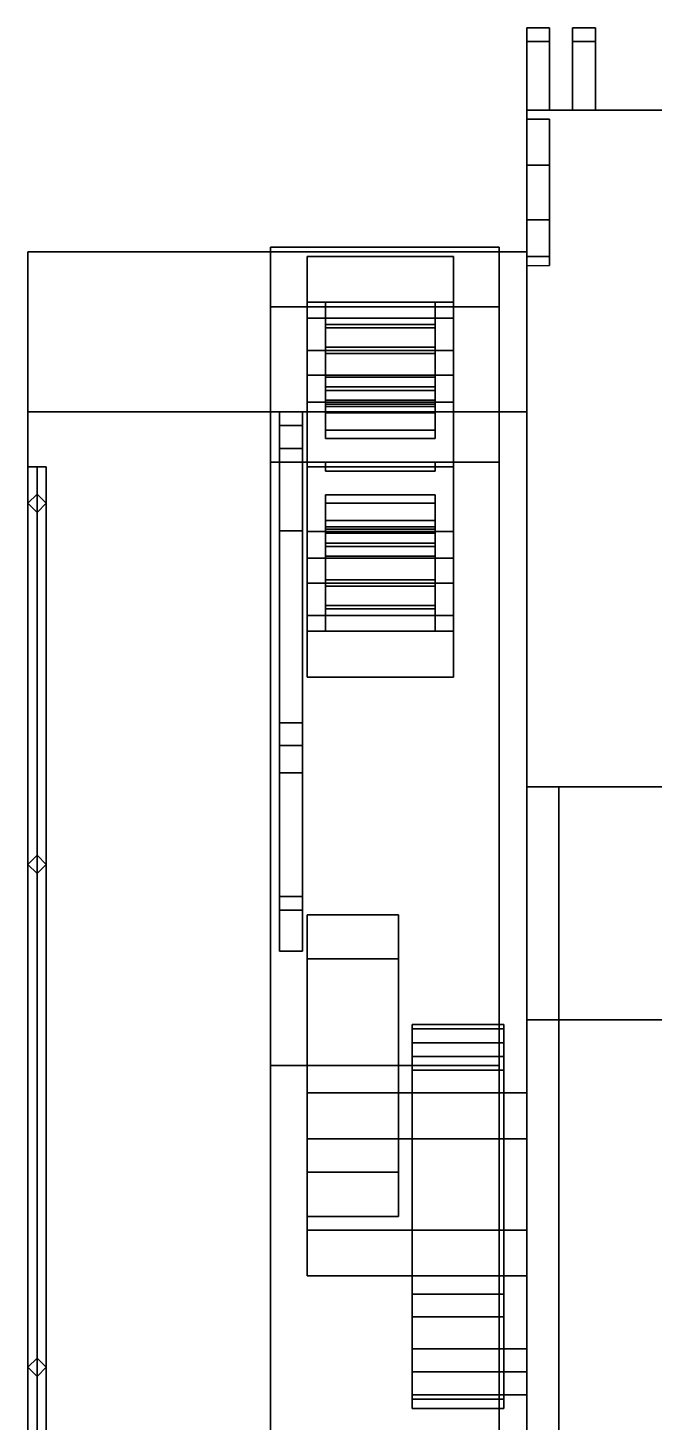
# Model space of a CAD drawing. Header units: millimetres. Extents: x -2 to 3, y -5.7 to 20.8.
# Drawn here: x -2.05 to -0.682, y 2.74 to 5.79 of the extents above; entities that cross this region are included whole.
import ezdxf

# ---------------------------------------------------------------- set-up
doc = ezdxf.new("R2010")
doc.units = ezdxf.units.MM
for name, color, linetype in [('suspension', 5, 'Continuous'), ('tracks', 3, 'Continuous'), ('wheels', 2, 'Continuous')]:
    doc.layers.add(name, color=color, linetype=linetype)

msp = doc.modelspace()

# ---------------------------------------------------------------- linework, layer by layer
for points in [[(-0.91, 5.79, 0.98), (-0.91, 5.76, 0.93), (-0.96, 5.76, 0.93), (-0.96, 5.79, 0.98)], [(-0.91, 5.79, 1.03), (-0.91, 5.79, 0.98), (-0.96, 5.79, 0.98), (-0.96, 5.79, 1.03)], [(-0.96, 5.76, 0.93), (-0.96, 5.61, 0.88), (-0.96, 5.61, 0.88), (-0.96, 5.79, 0.98)], [(-0.96, 5.79, 1.03), (-0.96, 5.61, 1.35), (-0.91, 5.61, 1.35), (-0.91, 5.79, 1.03)], [(-0.96, 5.79, 0.98), (-0.96, 5.61, 0.88), (-0.96, 5.61, 1.35), (-0.96, 5.79, 1.03)], [(-0.91, 5.61, 0.88), (-0.91, 5.61, 0.88), (-0.91, 5.76, 0.93), (-0.91, 5.79, 0.98)], [(-0.91, 5.61, 1.35), (-0.91, 5.61, 0.88), (-0.91, 5.79, 0.98), (-0.91, 5.79, 1.03)], [(-0.86, 5.79, 0.98), (-0.86, 5.61, 0.88), (-0.86, 5.61, 1.35), (-0.86, 5.79, 1.03)], [(-0.86, 5.79, 1.03), (-0.86, 5.61, 1.35), (-0.81, 5.61, 1.35), (-0.81, 5.79, 1.03)], [(-0.86, 5.76, 0.93), (-0.86, 5.61, 0.88), (-0.86, 5.61, 0.88), (-0.86, 5.79, 0.98)], [(-0.81, 5.79, 1.03), (-0.81, 5.79, 0.98), (-0.86, 5.79, 0.98), (-0.86, 5.79, 1.03)], [(-0.81, 5.79, 0.98), (-0.81, 5.76, 0.93), (-0.86, 5.76, 0.93), (-0.86, 5.79, 0.98)], [(-0.81, 5.61, 1.35), (-0.81, 5.61, 0.88), (-0.81, 5.79, 0.98), (-0.81, 5.79, 1.03)], [(-0.81, 5.61, 0.88), (-0.81, 5.61, 0.88), (-0.81, 5.76, 0.93), (-0.81, 5.79, 0.98)], [(-0.91, 5.76, 0.93), (-0.91, 5.61, 0.88), (-0.96, 5.61, 0.88), (-0.96, 5.76, 0.93)], [(-0.81, 5.76, 0.93), (-0.81, 5.61, 0.88), (-0.86, 5.61, 0.88), (-0.86, 5.76, 0.93)], [(-0.96, 3.62, 0.3), (-0.96, -4.2, 0.3), (-0.96, -5.6, 0.71), (-0.96, 5.61, 0.88)], [(0.96, 5.61, 0.88), (0.96, 3.62, 0.3), (-0.96, 3.62, 0.3), (-0.96, 5.61, 0.88)], [(-0.96, 5.61, 0.88), (-0.96, -5.6, 0.71), (-0.96, -5.6, 1.4), (-0.96, 5.61, 1.4)], [(0.96, 5.61, 1.4), (0.96, 5.61, 0.88), (-0.96, 5.61, 0.88), (-0.96, 5.61, 1.4)], [(-0.96, 5.61, 1.4), (-0.96, 4.13, 1.4), (-0.96, 4.13, 2.35), (-0.96, 5.61, 2.35)], [(-0.96, 5.61, 2.35), (-0.96, 4.13, 2.35), (0.96, 4.13, 2.35), (0.96, 5.61, 2.35)], [(0.96, 5.61, 2.35), (0.96, 5.61, 1.4), (-0.96, 5.61, 1.4), (-0.96, 5.61, 2.35)], [(-0.96, 5.59, 2.5), (-0.96, 5.59, 2.35), (-0.96, 5.27, 2.35), (-0.96, 5.29, 2.5)], [(-0.96, 5.49, 2.61), (-0.96, 5.59, 2.5), (-0.96, 5.29, 2.5), (-0.96, 5.37, 2.61)], [(-0.91, 5.49, 2.61), (-0.91, 5.59, 2.5), (-0.96, 5.59, 2.5), (-0.96, 5.49, 2.61)], [(-0.91, 5.59, 2.5), (-0.91, 5.59, 2.35), (-0.96, 5.59, 2.35), (-0.96, 5.59, 2.5)], [(-0.91, 5.27, 2.35), (-0.91, 5.59, 2.35), (-0.91, 5.59, 2.5), (-0.91, 5.29, 2.5)], [(-0.91, 5.29, 2.5), (-0.91, 5.59, 2.5), (-0.91, 5.49, 2.61), (-0.91, 5.37, 2.61)], [(-0.91, 5.37, 2.61), (-0.91, 5.49, 2.61), (-0.96, 5.49, 2.61), (-0.96, 5.37, 2.61)], [(-0.96, 5.37, 2.61), (-0.96, 5.29, 2.5), (-0.91, 5.29, 2.5), (-0.91, 5.37, 2.61)], [(-2.05, 4.95, 1.61), (-2.05, -5.11, 1.61), (-2.05, -5.42, 1.72), (-2.05, 5.3, 1.72)], [(-2.05, 5.3, 1.72), (-2.05, -5.42, 1.72), (-0.96, -5.42, 1.72), (-0.96, 5.3, 1.72)], [(-0.96, 5.3, 1.72), (-0.96, 4.95, 1.61), (-2.05, 4.95, 1.61), (-2.05, 5.3, 1.72)], [(-0.96, 5.29, 2.5), (-0.96, 5.27, 2.35), (-0.91, 5.27, 2.35), (-0.91, 5.29, 2.5)], [(-0.96, 4.95, 1.61), (-0.96, -5.11, 1.61), (-2.05, -5.11, 1.61), (-2.05, 4.95, 1.61)], [(-1.45, 4.95, 0.64), (-1.45, 4.92, 0.58), (-1.5, 4.92, 0.58), (-1.5, 4.95, 0.64)], [(-1.5, 4.92, 0.58), (-1.5, 4.87, 0.54), (-1.5, 4.92, 0.75), (-1.5, 4.95, 0.64)], [(-1.5, 4.95, 0.64), (-1.5, 4.92, 0.75), (-1.45, 4.92, 0.75), (-1.45, 4.95, 0.64)], [(-1.45, 4.92, 0.75), (-1.45, 4.87, 0.54), (-1.45, 4.92, 0.58), (-1.45, 4.95, 0.64)], [(-1.5, 4.87, 0.54), (-1.5, 4.69, 0.52), (-1.5, 4.27, 1.34), (-1.5, 4.92, 0.75)], [(-1.5, 4.92, 0.75), (-1.5, 4.27, 1.34), (-1.45, 4.27, 1.34), (-1.45, 4.92, 0.75)], [(-1.45, 4.92, 0.58), (-1.45, 4.87, 0.54), (-1.5, 4.87, 0.54), (-1.5, 4.92, 0.58)], [(-1.45, 4.27, 1.34), (-1.45, 4.69, 0.52), (-1.45, 4.87, 0.54), (-1.45, 4.92, 0.75)], [(-1.45, 4.87, 0.54), (-1.45, 4.69, 0.52), (-1.5, 4.69, 0.52), (-1.5, 4.87, 0.54)], [(-2.03, 2.36, 2.73), (-2.05, 2.34, 2.75), (-2.05, 4.83, 2.75), (-2.03, 4.83, 2.73)], [(-2.05, 2.34, 2.75), (-2.03, 2.36, 2.77), (-2.03, 4.83, 2.77), (-2.05, 4.83, 2.75)], [(-2.05, 4.83, 2.75), (-2.03, 4.83, 2.77), (-2.01, 4.83, 2.75), (-2.03, 4.83, 2.73)], [(-2.01, 2.34, 2.75), (-2.03, 2.36, 2.73), (-2.03, 4.83, 2.73), (-2.01, 4.83, 2.75)], [(-2.03, 2.36, 2.77), (-2.01, 2.34, 2.75), (-2.01, 4.83, 2.75), (-2.03, 4.83, 2.77)], [(-2.03, 4.77, 1.72), (-2.05, 4.75, 1.72), (-2.05, 4.75, 2.75), (-2.03, 4.77, 2.73)], [(-2.01, 4.75, 1.72), (-2.03, 4.77, 1.72), (-2.03, 4.77, 2.73), (-2.01, 4.75, 2.75)], [(-2.05, 4.75, 1.72), (-2.03, 4.73, 1.72), (-2.03, 4.73, 2.73), (-2.05, 4.75, 2.75)], [(-2.03, 4.73, 1.72), (-2.01, 4.75, 1.72), (-2.01, 4.75, 2.75), (-2.03, 4.73, 2.73)], [(-1.5, 4.69, 0.52), (-1.5, 3.89, 0.52), (-1.5, 4.22, 1.34), (-1.5, 4.27, 1.34)], [(-1.45, 4.69, 0.52), (-1.45, 3.89, 0.52), (-1.5, 3.89, 0.52), (-1.5, 4.69, 0.52)], [(-1.45, 4.22, 1.34), (-1.45, 3.89, 0.52), (-1.45, 4.69, 0.52), (-1.45, 4.27, 1.34)], [(-1.5, 4.27, 1.34), (-1.5, 4.22, 1.34), (-1.45, 4.22, 1.34), (-1.45, 4.27, 1.34)], [(-1.5, 3.89, 0.52), (-1.5, 3.86, 0.8), (-1.5, 4.16, 1.26), (-1.5, 4.22, 1.34)], [(-1.5, 4.22, 1.34), (-1.5, 4.16, 1.26), (-1.45, 4.16, 1.26), (-1.45, 4.22, 1.34)], [(-1.45, 4.16, 1.26), (-1.45, 3.86, 0.8), (-1.45, 3.89, 0.52), (-1.45, 4.22, 1.34)], [(-1.5, 3.86, 0.8), (-1.5, 3.77, 1.04), (-1.5, 3.77, 1.26), (-1.5, 4.16, 1.26)], [(-1.5, 4.16, 1.26), (-1.5, 3.77, 1.26), (-1.45, 3.77, 1.26), (-1.45, 4.16, 1.26)], [(-1.45, 3.77, 1.26), (-1.45, 3.77, 1.04), (-1.45, 3.86, 0.8), (-1.45, 4.16, 1.26)], [(-0.96, 4.13, 2.35), (-0.96, -2.33, 2.35), (-0.89, -2.33, 2.35), (-0.89, 4.13, 2.35)], [(-0.96, 4.13, 1.4), (-0.96, -2.33, 1.4), (-0.96, -2.33, 2.35), (-0.96, 4.13, 2.35)], [(-0.89, 4.13, 1.4), (-0.89, -2.33, 1.4), (0.89, -2.33, 1.4), (0.89, 4.13, 1.4)], [(-0.89, 4.13, 2.35), (-0.89, 4.13, 1.4), (0.89, 4.13, 1.4), (0.89, 4.13, 2.35)], [(-0.89, -2.33, 2.35), (-0.89, -2.33, 1.4), (-0.89, 4.13, 1.4), (-0.89, 4.13, 2.35)], [(-2.03, 3.98, 1.72), (-2.05, 3.96, 1.72), (-2.05, 3.96, 2.75), (-2.03, 3.98, 2.73)], [(-2.01, 3.96, 1.72), (-2.03, 3.98, 1.72), (-2.03, 3.98, 2.73), (-2.01, 3.96, 2.75)], [(-2.05, 3.96, 1.72), (-2.03, 3.94, 1.72), (-2.03, 3.94, 2.73), (-2.05, 3.96, 2.75)], [(-2.03, 3.94, 1.72), (-2.01, 3.96, 1.72), (-2.01, 3.96, 2.75), (-2.03, 3.94, 2.73)], [(-1.45, 3.89, 0.52), (-1.45, 3.86, 0.8), (-1.5, 3.86, 0.8), (-1.5, 3.89, 0.52)], [(-1.45, 3.86, 0.8), (-1.45, 3.77, 1.04), (-1.5, 3.77, 1.04), (-1.5, 3.86, 0.8)], [(-1.5, 3.77, 1.26), (-1.5, 3.77, 1.04), (-1.45, 3.77, 1.04), (-1.45, 3.77, 1.26)], [(0.96, 3.62, 0.3), (0.96, -4.2, 0.3), (-0.96, -4.2, 0.3), (-0.96, 3.62, 0.3)], [(-2.03, 2.88, 1.72), (-2.05, 2.86, 1.72), (-2.05, 2.86, 2.75), (-2.03, 2.88, 2.73)], [(-2.01, 2.86, 1.72), (-2.03, 2.88, 1.72), (-2.03, 2.88, 2.73), (-2.01, 2.86, 2.75)], [(-2.05, 2.86, 1.72), (-2.03, 2.84, 1.72), (-2.03, 2.84, 2.73), (-2.05, 2.86, 2.75)], [(-2.03, 2.84, 1.72), (-2.01, 2.86, 1.72), (-2.01, 2.86, 2.75), (-2.03, 2.84, 2.73)]]:
    msp.add_3dface(points)
at = {"layer": 'suspension'}
for points in [[(-1.21, 3.61, 0.32), (-1.21, 3.57, 0.27), (-1.21, 3.6, 0.41), (-1.21, 3.61, 0.37)], [(-1.01, 3.61, 0.37), (-1.01, 3.61, 0.32), (-1.21, 3.61, 0.32), (-1.21, 3.61, 0.37)], [(-1.21, 3.61, 0.37), (-1.21, 3.6, 0.41), (-1.01, 3.6, 0.41), (-1.01, 3.61, 0.37)], [(-1.01, 3.61, 0.32), (-1.01, 3.57, 0.27), (-1.21, 3.57, 0.27), (-1.21, 3.61, 0.32)], [(-1.21, 3.57, 0.27), (-1.21, 3.51, 0.26), (-1.21, 3.54, 0.44), (-1.21, 3.6, 0.41)], [(-1.21, 3.6, 0.41), (-1.21, 3.54, 0.44), (-1.01, 3.54, 0.44), (-1.01, 3.6, 0.41)], [(-1.01, 3.6, 0.41), (-1.01, 3.57, 0.27), (-1.01, 3.61, 0.32), (-1.01, 3.61, 0.37)], [(-1.01, 3.54, 0.44), (-1.01, 3.51, 0.26), (-1.01, 3.57, 0.27), (-1.01, 3.6, 0.41)], [(-1.01, 3.57, 0.27), (-1.01, 3.51, 0.26), (-1.21, 3.51, 0.26), (-1.21, 3.57, 0.27)], [(-1.21, 3.54, 0.44), (-1.21, 3.02, 0.61), (-1.01, 3.02, 0.61), (-1.01, 3.54, 0.44)], [(-1.21, 3.51, 0.26), (-1.21, 2.97, 0.44), (-1.21, 3.02, 0.61), (-1.21, 3.54, 0.44)], [(-1.01, 3.02, 0.61), (-1.01, 2.97, 0.44), (-1.01, 3.51, 0.26), (-1.01, 3.54, 0.44)], [(-1.01, 3.51, 0.26), (-1.01, 2.97, 0.44), (-1.21, 2.97, 0.44), (-1.21, 3.51, 0.26)], [(-1.21, 2.97, 0.44), (-1.21, 2.85, 0.45), (-1.21, 2.9, 0.67), (-1.21, 3.02, 0.61)], [(-1.21, 3.02, 0.61), (-1.21, 2.9, 0.67), (-1.01, 2.9, 0.67), (-1.01, 3.02, 0.61)], [(-1.01, 2.9, 0.67), (-1.01, 2.85, 0.45), (-1.01, 2.97, 0.44), (-1.01, 3.02, 0.61)], [(-1.01, 2.97, 0.44), (-1.01, 2.85, 0.45), (-1.21, 2.85, 0.45), (-1.21, 2.97, 0.44)], [(-1.21, 2.85, 0.45), (-1.21, 2.8, 0.48), (-1.21, 2.85, 0.67), (-1.21, 2.9, 0.67)], [(-1.21, 2.9, 0.67), (-1.21, 2.85, 0.67), (-1.01, 2.85, 0.67), (-1.01, 2.9, 0.67)], [(-1.01, 2.85, 0.67), (-1.01, 2.8, 0.48), (-1.01, 2.85, 0.45), (-1.01, 2.9, 0.67)], [(-0.96, 2.9, 0.57), (-0.96, 2.85, 0.52), (-1.01, 2.85, 0.52), (-1.01, 2.9, 0.57)], [(-0.96, 2.85, 0.62), (-0.96, 2.9, 0.57), (-1.01, 2.9, 0.57), (-1.01, 2.85, 0.62)], [(-1.21, 2.8, 0.48), (-1.21, 2.77, 0.53), (-1.21, 2.79, 0.64), (-1.21, 2.85, 0.67)], [(-1.01, 2.85, 0.45), (-1.01, 2.8, 0.48), (-1.21, 2.8, 0.48), (-1.21, 2.85, 0.45)], [(-1.21, 2.85, 0.67), (-1.21, 2.79, 0.64), (-1.01, 2.79, 0.64), (-1.01, 2.85, 0.67)], [(-1.01, 2.79, 0.64), (-1.01, 2.77, 0.53), (-1.01, 2.8, 0.48), (-1.01, 2.85, 0.67)], [(-0.96, 2.85, 0.52), (-0.96, 2.8, 0.57), (-1.01, 2.8, 0.57), (-1.01, 2.85, 0.52)], [(-0.96, 2.8, 0.57), (-0.96, 2.85, 0.62), (-1.01, 2.85, 0.62), (-1.01, 2.8, 0.57)], [(-1.01, 2.8, 0.48), (-1.01, 2.77, 0.53), (-1.21, 2.77, 0.53), (-1.21, 2.8, 0.48)], [(-1.21, 2.79, 0.64), (-1.21, 2.77, 0.53), (-1.01, 2.77, 0.53), (-1.01, 2.79, 0.64)]]:
    msp.add_3dface(points, dxfattribs=at)
at = {"layer": 'tracks'}
for points in [[(-1.02, 5.18, 0.61), (-1.02, 5.31, 0.96), (-1.52, 5.31, 0.96), (-1.52, 5.18, 0.61)], [(-1.52, 5.18, 0.61), (-1.52, 5.31, 0.96), (-1.02, 5.31, 0.96), (-1.02, 5.18, 0.61)], [(-1.52, 5.31, 0.96), (-1.52, 5.18, 1.31), (-1.02, 5.18, 1.31), (-1.02, 5.31, 0.96)], [(-1.02, 5.31, 0.96), (-1.02, 5.18, 1.31), (-1.52, 5.18, 1.31), (-1.52, 5.31, 0.96)], [(-1.02, 3.52), (-1.02, 5.18, 0.61), (-1.52, 5.18, 0.61), (-1.52, 3.52)], [(-1.52, 3.52), (-1.52, 5.18, 0.61), (-1.02, 5.18, 0.61), (-1.02, 3.52)], [(-1.02, 5.18, 1.31), (-1.02, 4.84, 1.43), (-1.52, 4.84, 1.43), (-1.52, 5.18, 1.31)], [(-1.52, 5.18, 1.31), (-1.52, 4.84, 1.43), (-1.02, 4.84, 1.43), (-1.02, 5.18, 1.31)], [(-1.52, 4.84, 1.43), (-1.52, -5.2, 1.43), (-1.02, -5.2, 1.43), (-1.02, 4.84, 1.43)], [(-1.02, 4.84, 1.43), (-1.02, -5.2, 1.43), (-1.52, -5.2, 1.43), (-1.52, 4.84, 1.43)], [(-1.52, -3.68), (-1.52, 3.52), (-1.02, 3.52), (-1.02, -3.68)], [(-1.02, -3.68), (-1.02, 3.52), (-1.52, 3.52), (-1.52, -3.68)]]:
    msp.add_3dface(points, dxfattribs=at)
at = {"layer": 'wheels'}
for points in [[(-1.12, 5.1553, 1.2853), (-1.12, 5.29, 0.96), (-1.44, 5.29, 0.96), (-1.44, 5.1553, 1.2853)], [(-1.12, 5.29, 0.96), (-1.12, 5.1553, 0.6347), (-1.44, 5.1553, 0.6347), (-1.44, 5.29, 0.96)], [(-1.44, 5.0846, 0.7054), (-1.44, 5.19, 0.96), (-1.44, 5.29, 0.96), (-1.44, 5.1553, 0.6347)], [(-1.44, 5.19, 0.96), (-1.44, 5.0846, 1.2146), (-1.44, 5.1553, 1.2853), (-1.44, 5.29, 0.96)], [(-1.12, 5.19, 0.96), (-1.12, 5.0846, 0.7054), (-1.12, 5.1553, 0.6347), (-1.12, 5.29, 0.96)], [(-1.12, 5.0846, 1.2146), (-1.12, 5.19, 0.96), (-1.12, 5.29, 0.96), (-1.12, 5.1553, 1.2853)], [(-1.12, 5.19, 0.96), (-1.12, 5.0846, 1.2146), (-1.44, 5.0846, 1.2146), (-1.44, 5.19, 0.96)], [(-1.12, 5.0846, 0.7054), (-1.12, 5.19, 0.96), (-1.44, 5.19, 0.96), (-1.44, 5.0846, 0.7054)], [(-1.16, 5.19, 0.95), (-1.16, 5.0259, 0.95), (-1.4, 5.0259, 0.95), (-1.4, 5.19, 0.95)], [(-1.4, 5.19, 0.97), (-1.4, 5.0259, 0.97), (-1.16, 5.0259, 0.97), (-1.16, 5.19, 0.97)], [(-1.4, 5.0259, 0.95), (-1.4, 5.0259, 0.97), (-1.4, 5.19, 0.97), (-1.4, 5.19, 0.95)], [(-1.16, 5.19, 0.97), (-1.16, 5.0259, 0.97), (-1.16, 5.0259, 0.95), (-1.16, 5.19, 0.95)], [(-1.12, 4.83, 1.42), (-1.12, 5.1553, 1.2853), (-1.44, 5.1553, 1.2853), (-1.44, 4.83, 1.42)], [(-1.12, 5.1553, 0.6347), (-1.12, 4.83, 0.5), (-1.44, 4.83, 0.5), (-1.44, 5.1553, 0.6347)], [(-1.44, 4.83, 0.6), (-1.44, 5.0846, 0.7054), (-1.44, 5.1553, 0.6347), (-1.44, 4.83, 0.5)], [(-1.44, 5.0846, 1.2146), (-1.44, 4.83, 1.32), (-1.44, 4.83, 1.42), (-1.44, 5.1553, 1.2853)], [(-1.12, 4.83, 1.32), (-1.12, 5.0846, 1.2146), (-1.12, 5.1553, 1.2853), (-1.12, 4.83, 1.42)], [(-1.12, 5.0846, 0.7054), (-1.12, 4.83, 0.6), (-1.12, 4.83, 0.5), (-1.12, 5.1553, 0.6347)], [(-1.16, 5.1411, 1.078), (-1.16, 5.0045, 1.0215), (-1.4, 5.0045, 1.0215), (-1.4, 5.1411, 1.078)], [(-1.4, 5.0045, 1.0215), (-1.4, 4.9969, 1.0399), (-1.4, 5.1335, 1.0965), (-1.4, 5.1411, 1.078)], [(-1.4, 4.9969, 0.8801), (-1.4, 5.0045, 0.8985), (-1.4, 5.1411, 0.842), (-1.4, 5.1335, 0.8235)], [(-1.4, 5.1411, 0.842), (-1.4, 5.0045, 0.8985), (-1.16, 5.0045, 0.8985), (-1.16, 5.1411, 0.842)], [(-1.4, 5.1335, 1.0965), (-1.4, 4.9969, 1.0399), (-1.16, 4.9969, 1.0399), (-1.16, 5.1335, 1.0965)], [(-1.16, 5.1335, 0.8235), (-1.16, 4.9969, 0.8801), (-1.4, 4.9969, 0.8801), (-1.4, 5.1335, 0.8235)], [(-1.16, 5.1335, 1.0965), (-1.16, 4.9969, 1.0399), (-1.16, 5.0045, 1.0215), (-1.16, 5.1411, 1.078)], [(-1.16, 5.1411, 0.842), (-1.16, 5.0045, 0.8985), (-1.16, 4.9969, 0.8801), (-1.16, 5.1335, 0.8235)], [(-1.12, 5.0846, 1.2146), (-1.12, 4.83, 1.32), (-1.44, 4.83, 1.32), (-1.44, 5.0846, 1.2146)], [(-1.12, 4.83, 0.6), (-1.12, 5.0846, 0.7054), (-1.44, 5.0846, 0.7054), (-1.44, 4.83, 0.6)], [(-1.16, 5.0916, 1.2075), (-1.16, 4.9756, 1.0914), (-1.4, 4.9756, 1.0914), (-1.4, 5.0916, 1.2075)], [(-1.4, 4.9756, 1.0914), (-1.4, 4.9614, 1.1056), (-1.4, 5.0775, 1.2216), (-1.4, 5.0916, 1.2075)], [(-1.4, 5.0916, 0.7125), (-1.4, 4.9756, 0.8286), (-1.16, 4.9756, 0.8286), (-1.16, 5.0916, 0.7125)], [(-1.4, 4.9614, 0.8144), (-1.4, 4.9756, 0.8286), (-1.4, 5.0916, 0.7125), (-1.4, 5.0775, 0.6984)], [(-1.4, 5.0775, 1.2216), (-1.4, 4.9614, 1.1056), (-1.16, 4.9614, 1.1056), (-1.16, 5.0775, 1.2216)], [(-1.16, 5.0775, 0.6984), (-1.16, 4.9614, 0.8144), (-1.4, 4.9614, 0.8144), (-1.4, 5.0775, 0.6984)], [(-1.16, 5.0775, 1.2216), (-1.16, 4.9614, 1.1056), (-1.16, 4.9756, 1.0914), (-1.16, 5.0916, 1.2075)], [(-1.16, 5.0916, 0.7125), (-1.16, 4.9756, 0.8286), (-1.16, 4.9614, 0.8144), (-1.16, 5.0775, 0.6984)], [(-1.12, 4.9714, 1.1014), (-1.12, 5.03, 0.96), (-1.44, 5.03, 0.96), (-1.44, 4.9714, 1.1014)], [(-1.12, 5.03, 0.96), (-1.12, 4.9714, 0.8186), (-1.44, 4.9714, 0.8186), (-1.44, 5.03, 0.96)], [(-1.44, 4.9714, 0.8186), (-1.44, 4.83, 0.76), (-1.44, 4.6886, 0.8186), (-1.44, 5.03, 0.96)], [(-1.44, 5.03, 0.96), (-1.44, 4.6886, 0.8186), (-1.44, 4.63, 0.96), (-1.44, 4.9714, 1.1014)], [(-1.12, 4.6886, 1.1014), (-1.12, 5.03, 0.96), (-1.12, 4.9714, 1.1014), (-1.12, 4.83, 1.16)], [(-1.12, 4.63, 0.96), (-1.12, 4.9714, 0.8186), (-1.12, 5.03, 0.96), (-1.12, 4.6886, 1.1014)], [(-1.12, 4.83, 1.16), (-1.12, 4.9714, 1.1014), (-1.44, 4.9714, 1.1014), (-1.44, 4.83, 1.16)], [(-1.12, 4.9714, 0.8186), (-1.12, 4.83, 0.76), (-1.44, 4.83, 0.76), (-1.44, 4.9714, 0.8186)], [(-1.44, 4.9714, 1.1014), (-1.44, 4.63, 0.96), (-1.44, 4.6886, 1.1014), (-1.44, 4.83, 1.16)], [(-1.16, 4.9665, 1.2635), (-1.16, 4.9099, 1.1269), (-1.4, 4.9099, 1.1269), (-1.4, 4.9665, 1.2635)], [(-1.4, 4.9099, 1.1269), (-1.4, 4.8915, 1.1345), (-1.4, 4.948, 1.2711), (-1.4, 4.9665, 1.2635)], [(-1.4, 4.8915, 0.7855), (-1.4, 4.9099, 0.7931), (-1.4, 4.9665, 0.6565), (-1.4, 4.948, 0.6489)], [(-1.4, 4.9665, 0.6565), (-1.4, 4.9099, 0.7931), (-1.16, 4.9099, 0.7931), (-1.16, 4.9665, 0.6565)], [(-1.4, 4.948, 1.2711), (-1.4, 4.8915, 1.1345), (-1.16, 4.8915, 1.1345), (-1.16, 4.948, 1.2711)], [(-1.16, 4.948, 0.6489), (-1.16, 4.8915, 0.7855), (-1.4, 4.8915, 0.7855), (-1.4, 4.948, 0.6489)], [(-1.16, 4.948, 1.2711), (-1.16, 4.8915, 1.1345), (-1.16, 4.9099, 1.1269), (-1.16, 4.9665, 1.2635)], [(-1.16, 4.9665, 0.6565), (-1.16, 4.9099, 0.7931), (-1.16, 4.8915, 0.7855), (-1.16, 4.948, 0.6489)], [(-1.12, 4.6886, 0.8186), (-1.12, 4.83, 0.76), (-1.12, 4.9714, 0.8186), (-1.12, 4.63, 0.96)], [(-1.12, 4.5047, 1.2853), (-1.12, 4.83, 1.42), (-1.44, 4.83, 1.42), (-1.44, 4.5047, 1.2853)], [(-1.12, 4.83, 0.5), (-1.12, 4.5047, 0.6347), (-1.44, 4.5047, 0.6347), (-1.44, 4.83, 0.5)], [(-1.12, 4.83, 1.32), (-1.12, 4.5754, 1.2146), (-1.44, 4.5754, 1.2146), (-1.44, 4.83, 1.32)], [(-1.12, 4.5754, 0.7054), (-1.12, 4.83, 0.6), (-1.44, 4.83, 0.6), (-1.44, 4.5754, 0.7054)], [(-1.12, 4.6886, 1.1014), (-1.12, 4.83, 1.16), (-1.44, 4.83, 1.16), (-1.44, 4.6886, 1.1014)], [(-1.12, 4.83, 0.76), (-1.12, 4.6886, 0.8186), (-1.44, 4.6886, 0.8186), (-1.44, 4.83, 0.76)], [(-1.44, 4.5754, 0.7054), (-1.44, 4.83, 0.6), (-1.44, 4.83, 0.5), (-1.44, 4.5047, 0.6347)], [(-1.44, 4.83, 1.32), (-1.44, 4.5754, 1.2146), (-1.44, 4.5047, 1.2853), (-1.44, 4.83, 1.42)], [(-1.4, 4.84, 1.1559), (-1.4, 4.82, 1.1559), (-1.4, 4.82, 1.32), (-1.4, 4.84, 1.32)], [(-1.16, 4.84, 1.32), (-1.16, 4.84, 1.1559), (-1.4, 4.84, 1.1559), (-1.4, 4.84, 1.32)], [(-1.4, 4.84, 0.6), (-1.4, 4.84, 0.7641), (-1.16, 4.84, 0.7641), (-1.16, 4.84, 0.6)], [(-1.4, 4.82, 0.7641), (-1.4, 4.84, 0.7641), (-1.4, 4.84, 0.6), (-1.4, 4.82, 0.6)], [(-1.4, 4.82, 1.32), (-1.4, 4.82, 1.1559), (-1.16, 4.82, 1.1559), (-1.16, 4.82, 1.32)], [(-1.16, 4.82, 0.6), (-1.16, 4.82, 0.7641), (-1.4, 4.82, 0.7641), (-1.4, 4.82, 0.6)], [(-1.16, 4.82, 1.32), (-1.16, 4.82, 1.1559), (-1.16, 4.84, 1.1559), (-1.16, 4.84, 1.32)], [(-1.16, 4.84, 0.6), (-1.16, 4.84, 0.7641), (-1.16, 4.82, 0.7641), (-1.16, 4.82, 0.6)], [(-1.12, 4.5754, 1.2146), (-1.12, 4.83, 1.32), (-1.12, 4.83, 1.42), (-1.12, 4.5047, 1.2853)], [(-1.12, 4.83, 0.6), (-1.12, 4.5754, 0.7054), (-1.12, 4.5047, 0.6347), (-1.12, 4.83, 0.5)], [(-1.16, 4.712, 1.2711), (-1.16, 4.7685, 1.1345), (-1.4, 4.7685, 1.1345), (-1.4, 4.712, 1.2711)], [(-1.4, 4.7685, 1.1345), (-1.4, 4.7501, 1.1269), (-1.4, 4.6935, 1.2635), (-1.4, 4.712, 1.2711)], [(-1.4, 4.7501, 0.7931), (-1.4, 4.7685, 0.7855), (-1.4, 4.712, 0.6489), (-1.4, 4.6935, 0.6565)], [(-1.4, 4.712, 0.6489), (-1.4, 4.7685, 0.7855), (-1.16, 4.7685, 0.7855), (-1.16, 4.712, 0.6489)], [(-1.16, 4.6935, 1.2635), (-1.16, 4.7501, 1.1269), (-1.16, 4.7685, 1.1345), (-1.16, 4.712, 1.2711)], [(-1.16, 4.712, 0.6489), (-1.16, 4.7685, 0.7855), (-1.16, 4.7501, 0.7931), (-1.16, 4.6935, 0.6565)], [(-1.4, 4.6935, 1.2635), (-1.4, 4.7501, 1.1269), (-1.16, 4.7501, 1.1269), (-1.16, 4.6935, 1.2635)], [(-1.16, 4.6935, 0.6565), (-1.16, 4.7501, 0.7931), (-1.4, 4.7501, 0.7931), (-1.4, 4.6935, 0.6565)], [(-1.4, 4.5825, 0.6984), (-1.4, 4.6986, 0.8144), (-1.16, 4.6986, 0.8144), (-1.16, 4.5825, 0.6984)], [(-1.4, 4.6844, 0.8286), (-1.4, 4.6986, 0.8144), (-1.4, 4.5825, 0.6984), (-1.4, 4.5684, 0.7125)], [(-1.16, 4.5825, 1.2216), (-1.16, 4.6986, 1.1056), (-1.4, 4.6986, 1.1056), (-1.4, 4.5825, 1.2216)], [(-1.4, 4.6986, 1.1056), (-1.4, 4.6844, 1.0914), (-1.4, 4.5684, 1.2075), (-1.4, 4.5825, 1.2216)], [(-1.16, 4.5825, 0.6984), (-1.16, 4.6986, 0.8144), (-1.16, 4.6844, 0.8286), (-1.16, 4.5684, 0.7125)], [(-1.16, 4.5684, 1.2075), (-1.16, 4.6844, 1.0914), (-1.16, 4.6986, 1.1056), (-1.16, 4.5825, 1.2216)], [(-1.12, 4.63, 0.96), (-1.12, 4.6886, 1.1014), (-1.44, 4.6886, 1.1014), (-1.44, 4.63, 0.96)], [(-1.12, 4.6886, 0.8186), (-1.12, 4.63, 0.96), (-1.44, 4.63, 0.96), (-1.44, 4.6886, 0.8186)], [(-1.16, 4.5684, 0.7125), (-1.16, 4.6844, 0.8286), (-1.4, 4.6844, 0.8286), (-1.4, 4.5684, 0.7125)], [(-1.4, 4.5684, 1.2075), (-1.4, 4.6844, 1.0914), (-1.16, 4.6844, 1.0914), (-1.16, 4.5684, 1.2075)], [(-1.4, 4.6555, 0.8985), (-1.4, 4.6631, 0.8801), (-1.4, 4.5265, 0.8235), (-1.4, 4.5189, 0.842)], [(-1.4, 4.5265, 0.8235), (-1.4, 4.6631, 0.8801), (-1.16, 4.6631, 0.8801), (-1.16, 4.5265, 0.8235)], [(-1.16, 4.5265, 1.0965), (-1.16, 4.6631, 1.0399), (-1.4, 4.6631, 1.0399), (-1.4, 4.5265, 1.0965)], [(-1.4, 4.6631, 1.0399), (-1.4, 4.6555, 1.0215), (-1.4, 4.5189, 1.078), (-1.4, 4.5265, 1.0965)], [(-1.16, 4.5189, 0.842), (-1.16, 4.6555, 0.8985), (-1.4, 4.6555, 0.8985), (-1.4, 4.5189, 0.842)], [(-1.4, 4.5189, 1.078), (-1.4, 4.6555, 1.0215), (-1.16, 4.6555, 1.0215), (-1.16, 4.5189, 1.078)], [(-1.16, 4.5265, 0.8235), (-1.16, 4.6631, 0.8801), (-1.16, 4.6555, 0.8985), (-1.16, 4.5189, 0.842)], [(-1.16, 4.5189, 1.078), (-1.16, 4.6555, 1.0215), (-1.16, 4.6631, 1.0399), (-1.16, 4.5265, 1.0965)], [(-1.16, 4.47, 0.97), (-1.16, 4.6341, 0.97), (-1.4, 4.6341, 0.97), (-1.4, 4.47, 0.97)], [(-1.4, 4.47, 0.95), (-1.4, 4.6341, 0.95), (-1.16, 4.6341, 0.95), (-1.16, 4.47, 0.95)], [(-1.4, 4.6341, 0.97), (-1.4, 4.6341, 0.95), (-1.4, 4.47, 0.95), (-1.4, 4.47, 0.97)], [(-1.16, 4.47, 0.95), (-1.16, 4.6341, 0.95), (-1.16, 4.6341, 0.97), (-1.16, 4.47, 0.97)], [(-1.12, 4.5754, 1.2146), (-1.12, 4.47, 0.96), (-1.44, 4.47, 0.96), (-1.44, 4.5754, 1.2146)], [(-1.12, 4.47, 0.96), (-1.12, 4.5754, 0.7054), (-1.44, 4.5754, 0.7054), (-1.44, 4.47, 0.96)], [(-1.44, 4.5754, 1.2146), (-1.44, 4.47, 0.96), (-1.44, 4.37, 0.96), (-1.44, 4.5047, 1.2853)], [(-1.44, 4.47, 0.96), (-1.44, 4.5754, 0.7054), (-1.44, 4.5047, 0.6347), (-1.44, 4.37, 0.96)], [(-1.12, 4.47, 0.96), (-1.12, 4.5754, 1.2146), (-1.12, 4.5047, 1.2853), (-1.12, 4.37, 0.96)], [(-1.12, 4.5754, 0.7054), (-1.12, 4.47, 0.96), (-1.12, 4.37, 0.96), (-1.12, 4.5047, 0.6347)], [(-1.12, 4.37, 0.96), (-1.12, 4.5047, 1.2853), (-1.44, 4.5047, 1.2853), (-1.44, 4.37, 0.96)], [(-1.12, 4.5047, 0.6347), (-1.12, 4.37, 0.96), (-1.44, 4.37, 0.96), (-1.44, 4.5047, 0.6347)], [(-1.44, 3.2867, 0.5733), (-1.44, 3.85, 0.34), (-1.44, 3.7533, 0.1067), (-1.44, 3.19, 0.34)], [(-1.44, 3.52, 0.67), (-1.44, 3.7533, 0.5733), (-1.44, 3.85, 0.34), (-1.44, 3.2867, 0.5733)], [(-1.24, 3.7533, 0.5733), (-1.24, 3.85, 0.34), (-1.44, 3.85, 0.34), (-1.44, 3.7533, 0.5733)], [(-1.24, 3.85, 0.34), (-1.24, 3.7533, 0.1067), (-1.44, 3.7533, 0.1067), (-1.44, 3.85, 0.34)], [(-1.24, 3.7533, 0.5733), (-1.24, 3.52, 0.67), (-1.24, 3.2867, 0.5733), (-1.24, 3.85, 0.34)], [(-1.24, 3.85, 0.34), (-1.24, 3.2867, 0.5733), (-1.24, 3.19, 0.34), (-1.24, 3.7533, 0.1067)], [(-1.44, 3.19, 0.34), (-1.44, 3.7533, 0.1067), (-1.44, 3.52, 0.01), (-1.44, 3.2867, 0.1067)], [(-1.24, 3.7533, 0.1067), (-1.24, 3.52, 0.01), (-1.44, 3.52, 0.01), (-1.44, 3.7533, 0.1067)], [(-1.24, 3.52, 0.67), (-1.24, 3.7533, 0.5733), (-1.44, 3.7533, 0.5733), (-1.44, 3.52, 0.67)], [(-1.24, 3.7533, 0.1067), (-1.24, 3.19, 0.34), (-1.24, 3.2867, 0.1067), (-1.24, 3.52, 0.01)], [(-1.24, 3.52, 0.01), (-1.24, 3.2867, 0.1067), (-1.44, 3.2867, 0.1067), (-1.44, 3.52, 0.01)], [(-1.24, 3.2867, 0.5733), (-1.24, 3.52, 0.67), (-1.44, 3.52, 0.67), (-1.44, 3.2867, 0.5733)], [(-0.96, 3.36, 1.4032), (-0.96, 3.46, 1.23), (-1.44, 3.46, 1.23), (-1.44, 3.36, 1.4032)], [(-0.96, 3.46, 1.23), (-0.96, 3.36, 1.0568), (-1.44, 3.36, 1.0568), (-1.44, 3.46, 1.23)], [(-1.44, 3.16, 1.4032), (-1.44, 3.36, 1.4032), (-1.44, 3.46, 1.23), (-1.44, 3.06, 1.23)], [(-1.44, 3.06, 1.23), (-1.44, 3.46, 1.23), (-1.44, 3.36, 1.0568), (-1.44, 3.16, 1.0568)], [(-0.96, 3.16, 1.4032), (-0.96, 3.36, 1.4032), (-1.44, 3.36, 1.4032), (-1.44, 3.16, 1.4032)], [(-0.96, 3.36, 1.0568), (-0.96, 3.16, 1.0568), (-1.44, 3.16, 1.0568), (-1.44, 3.36, 1.0568)], [(-1.24, 3.19, 0.34), (-1.24, 3.2867, 0.5733), (-1.44, 3.2867, 0.5733), (-1.44, 3.19, 0.34)], [(-1.24, 3.2867, 0.1067), (-1.24, 3.19, 0.34), (-1.44, 3.19, 0.34), (-1.44, 3.2867, 0.1067)], [(-0.96, 3.06, 1.23), (-0.96, 3.16, 1.4032), (-1.44, 3.16, 1.4032), (-1.44, 3.06, 1.23)], [(-0.96, 3.16, 1.0568), (-0.96, 3.06, 1.23), (-1.44, 3.06, 1.23), (-1.44, 3.16, 1.0568)]]:
    msp.add_3dface(points, dxfattribs=at)

doc.saveas('drawing.dxf')
